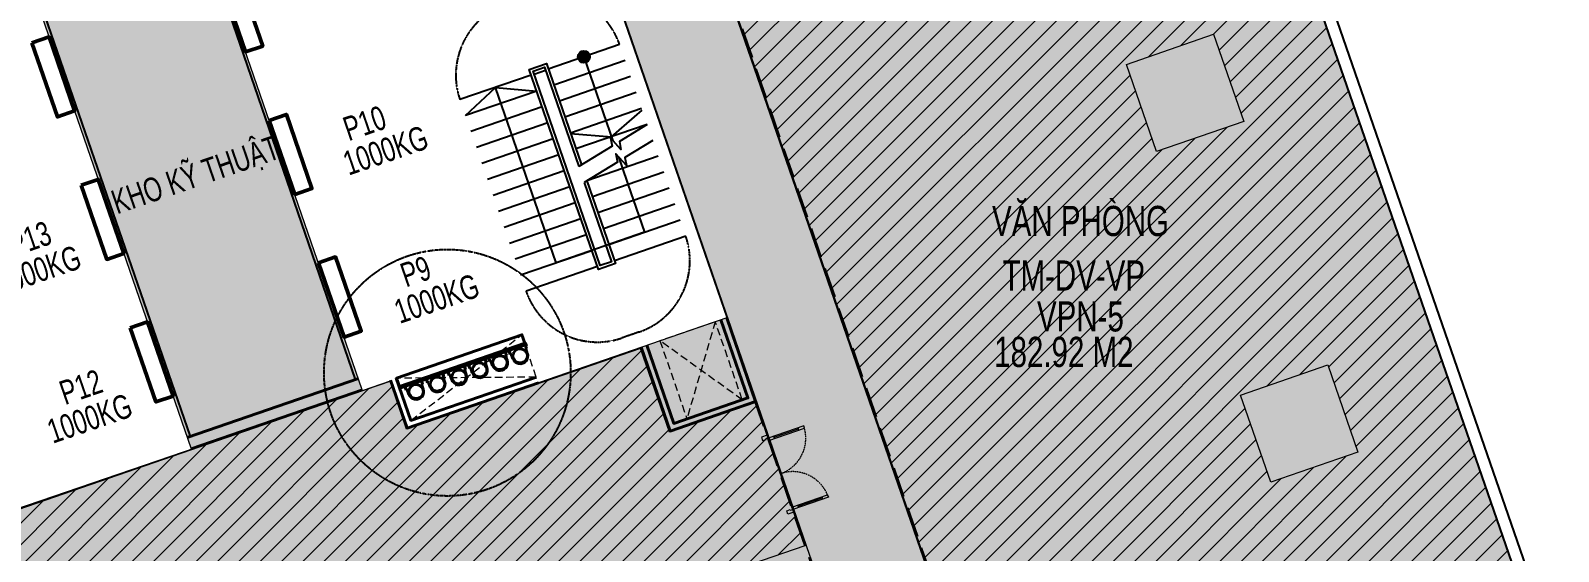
# Model space of a CAD drawing. Header units: millimetres. Extents: x -11451263 to 11578383104, y -507 to 1450429.
# Drawn here: x 12055690 to 12081020, y 1050006 to 1058640 of the extents above; entities that cross this region are included whole.
import ezdxf
from ezdxf.enums import TextEntityAlignment as Align

# ---------------------------------------------------------------- set-up
doc = ezdxf.new("R2010")
doc.units = ezdxf.units.MM
doc.header["$MEASUREMENT"] = 0
for name, pattern in [('CENTER2', [1.125, 0.75, -0.125, 0.125, -0.125]), ('DASH', [0.35, 0.25, -0.1]), ('DASH2-1', [3, 2, -1]), ('HIDDEN', [0.375, 0.25, -0.125]), ('Xref_ST_MBDV Cot vach 30.7.2022$0$HIDDEN', [0.375, 0.25, -0.125]), ('Xref_ST_MBDV Cot vach 30.7.2022$0$HIDDEN2', [0.1875, 0.125, -0.0625])]:
    doc.linetypes.add(name, pattern=pattern)
doc.layers.get('0').update_dxf_attribs({"linetype": 'CONTINUOUS', "lineweight": 13})
doc.layers.get('Defpoints').update_dxf_attribs({"color": 5, "linetype": 'CONTINUOUS', "lineweight": 13})
for name, color, linetype in [('1-Chu thich', 8, 'CONTINUOUS'), ('A-GLAZ', 135, 'CONTINUOUS'), ('KT-KT', 1, 'CONTINUOUS'), ('KT-Text', 7, 'CONTINUOUS'), ('NDT Cap nuoc', 4, 'CONTINUOUS'), ('NDT Thoat nuoc rua', 3, 'CENTER2'), ('Xref_ST_MBDV Cot vach 30.7.2022$0$A-FLOR-STRS-ARROW', 8, 'CONTINUOUS'), ('Xref_ST_MBDV Cot vach 30.7.2022$0$KT-Net cot vach', 6, 'CONTINUOUS'), ('Xref_ST_MBDV Cot vach 30.7.2022$0$KT-Net manh', 139, 'CONTINUOUS'), ('Xref_ST_MBDV Cot vach 30.7.2022$0$KT-Thay', 7, 'CONTINUOUS')]:
    doc.layers.add(name, color=color, linetype=linetype)
for name, color, linetype, lineweight in [('CUA', 37, 'CONTINUOUS', 13), ('DO DIEN TICH THONG THUY', 141, 'CONTINUOUS', 13), ('KT-Chu viet', 255, 'CONTINUOUS', 20), ('KT-Chu viet 2', 6, 'CONTINUOUS', 20), ('KT-Kich thuoc', 159, 'CONTINUOUS', 18), ('KT-lomo nuoc', 3, 'HIDDEN', 5), ('KT-Net cat', 1, 'CONTINUOUS', 40), ('KT-Net cot', 2, 'CONTINUOUS', 50), ('KT-Net cua', 87, 'CONTINUOUS', 9), ('KT-Net to mau', 159, 'CONTINUOUS', 18), ('NET-THAY', 7, 'CONTINUOUS', 30), ('SPE-MEP-HVAC', 140, 'CONTINUOUS', 0)]:
    doc.layers.add(name, color=color, linetype=linetype, lineweight=lineweight)
doc.styles.add('Xref_ST_MBDV Cot vach 30.7.2022$0$Arial', font='arial.ttf', dxfattribs={"width": 0.7})

# ---------------------------------------------------------------- blocks, each defined once
blk = doc.blocks.new('*U273')
for p, q in [((-1260, 525), (-1300, 525)), ((-1280, 100), (-1280, 525)), ((-90, 525), (-50, 525)), ((-70, 100), (-70, 525)), ((-1260, 100), (-1300, 100)), ((-90, 100), (-50, 100))]:
    blk.add_line(p, q)
for points in [[(-1300, 0), (-1260, 0), (-1260, 625), (-1300, 625)], [(-50, 0), (-90, 0), (-90, 625), (-50, 625)], [(-1350, -100), (-1290, -100), (-1290, -40), (-1300, -40), (-1300, 0), (-1350, 0)], [(0, -100), (-60, -100), (-60, -40), (-50, -40), (-50, 0), (0, 0)]]:
    blk.add_lwpolyline(points, close=True)
at = {"linetype": 'Xref_ST_MBDV Cot vach 30.7.2022$0$HIDDEN2', "ltscale": 200}
for centre, start, end in [((-1300, 0), 0, 90), ((-50, 0), 90, 180)]:
    blk.add_arc(centre, 625, start, end, dxfattribs=at)
blk = doc.blocks.new('nt3-4-5')
at = {"layer": 'KT-Net cat', "linetype": 'DASH', "ltscale": 2000}
for p, q in [((806049, 49333), (813065, 29010)), ((807853, 38591), (813436, 22420))]:
    blk.add_line(p, q, dxfattribs=at)
at = {"layer": 'KT-Net cat'}
for p, q in [((798911, 36607), (801748, 37583)), ((798976, 36418), (801813, 37394))]:
    blk.add_line(p, q, dxfattribs=at)
for points in [[(807853, 38591), (808333, 37201), (806915, 36712), (806435, 38101)], [(807758, 38558), (808206, 37263), (806977, 36839), (806530, 38134)], [(802281, 37556), (802555, 36762), (804734, 37514)], [(802375, 37588), (802617, 36889), (804701, 37608)]]:
    blk.add_lwpolyline(points, dxfattribs=at)
at = {"layer": 'Xref_ST_MBDV Cot vach 30.7.2022$0$KT-Net manh'}
blk.add_lwpolyline([(796445, 43901), (798958, 36623), (801699, 37569), (799194, 44848)], close=True, dxfattribs=at)
at = {"layer": 'CUA', "rotation": 289.0471381025252}
blk.add_blockref('*U273', (808964, 35367), dxfattribs=at)
at = {"layer": 'KT-Text', "style": 'Xref_ST_MBDV Cot vach 30.7.2022$0$Arial', "width": 0.7}
for s, p in [('P10', (801915, 41628)), ('KHO KỸ THUẬT', (799111, 40773)), ('P13', (796364, 39712)), ('P9', (802762, 39170)), ('P12', (797212, 37254))]:
    blk.add_text(s, height=400, rotation=19, dxfattribs=at).set_placement(p, align=Align.CENTER)
for p in [(801585, 40945), (795831, 38959), (802433, 38487), (796680, 36501)]:
    blk.add_text('1000KG', height=400, rotation=19, dxfattribs=at).set_placement(p)
blk = doc.blocks.new('ong thoat xi')
at = {"layer": '1-Chu thich', "color": 30}
for p, q in [((-75, 62), (-75, 65)), ((-66, 67), (-74, 67)), ((-66, 60), (-74, 60)), ((-66, 67), (-66, 60)), ((-65, 69), (-62, 69)), ((-65, 66), (-62, 66)), ((-65, 61), (-62, 61)), ((-65, 58), (-62, 58)), ((-61, 70), (-61, 70)), ((-61, 70), (-61, 57)), ((-61, 70), (-61, 70)), ((-61, 70), (-61, 57)), ((-61, 57), (-61, 57)), ((-55, 70), (-54, 70)), ((-55, 70), (-55, 57)), ((-55, 70), (-54, 70)), ((-55, 57), (-54, 57)), ((-54, 70), (-54, 57)), ((-50, 69), (-54, 69)), ((-50, 66), (-54, 66)), ((-50, 61), (-54, 61)), ((-50, 58), (-54, 58)), ((-33, 67), (-50, 67)), ((-50, 67), (-50, 60)), ((-29, 60), (-50, 60)), ((2, 60), (-41, 60)), ((-41, 58), (-41, 60)), ((-41, 58), (-41, 60)), ((-41, 58), (-41, 60)), ((2, 58), (-41, 58)), ((-33, 60), (-33, 67)), ((-75, -62), (-75, -66)), ((-66, -60), (-74, -60)), ((-66, -67), (-74, -67)), ((-66, -68), (-66, -60)), ((-65, -58), (-62, -58)), ((-65, -61), (-62, -61)), ((-65, -66), (-62, -66)), ((-65, -69), (-62, -69)), ((-61, -70), (-61, -57)), ((-61, -57), (-61, -57)), ((-61, -70), (-61, -57)), ((-61, -70), (-61, -70)), ((-61, -70), (-61, -70)), ((-55, -70), (-55, -57)), ((-55, -57), (-54, -57)), ((-55, -70), (-54, -70)), ((-55, -70), (-54, -70)), ((-54, -70), (-54, -57)), ((-50, -58), (-54, -58)), ((-50, -61), (-54, -61)), ((-50, -66), (-54, -66)), ((-50, -69), (-54, -69)), ((-50, -68), (-50, -60)), ((-31, -60), (-50, -60)), ((-34, -67), (-50, -67)), ((2, -58), (-41, -58)), ((-41, -58), (-41, -60)), ((-41, -58), (-41, -60)), ((2, -60), (-41, -60)), ((-34, -60), (-34, -67))]:
    blk.add_line(p, q, dxfattribs=at)
for centre, major_axis, start_param, end_param in [((-74, 65), (1.13, 1.13), 0.811456, 2.360542), ((-74, 62), (1.1, 1.1), 2.356194, 3.926991), ((-63, 67), (1.7, -1.7), 3.370391, 4.48359), ((-56, 63), (7.09, -7.09), 3.657341, 4.196641), ((-63, 60), (1.7, -1.7), 3.370391, 4.48359), ((-64, 67), (1.7, -1.7), 0.228799, 1.341997), ((-64, 67), (1.7, -1.7), 0.228799, 1.341997), ((-72, 63), (7.09, -7.09), 0.515748, 1.055048), ((-72, 63), (7.09, -7.09), 0.515748, 1.055048), ((-64, 60), (1.7, -1.7), 0.228799, 1.341997), ((-64, 60), (1.7, -1.7), 0.228799, 1.341997), ((0, 0), (38.9, -38.9), 0.785398, 7.068583), ((-52, 67), (1.7, 1.7), 1.799595, 2.912794), ((-52, 67), (1.7, -1.7), 3.370391, 4.48359), ((-44, 63), (7.09, 7.09), 2.086544, 2.625845), ((-44, 63), (7.09, 7.09), 2.086544, 2.625845), ((-52, 60), (1.7, 1.7), 1.799595, 2.912794), ((-52, 60), (1.7, 1.7), 1.799595, 2.912794), ((-52, 67), (1.7, -1.7), 0.228799, 1.341997), ((-60, 63), (7.09, 7.09), -1.055048, -0.515748), ((-52, 60), (1.7, 1.7), -1.341997, -0.228799), ((0, 0), (34.1, -34.1), 0.785398, 7.068583), ((0, 0), (42.5, -42.5), 5.497787, 8.63938), ((0, 0), (41, -41), 5.497787, 8.63938), ((-74, -62), (1.1, 1.1), 0.785398, 2.356194), ((-74, -66), (1.13, 1.13), 2.351847, 3.900932), ((-63, -60), (1.7, -1.7), 3.370391, 4.48359), ((-56, -64), (7.09, 7.09), 2.086544, 2.625845), ((-63, -68), (1.7, 1.7), 1.799595, 2.912794), ((-64, -60), (1.7, -1.7), 0.228799, 1.341997), ((-64, -60), (1.7, -1.7), 0.228799, 1.341997), ((-72, -64), (7.09, -7.09), 0.515748, 1.055048), ((-72, -64), (7.09, -7.09), 0.515748, 1.055048), ((-64, -68), (1.7, -1.7), 0.228799, 1.341997), ((-64, -68), (1.7, -1.7), 0.228799, 1.341997), ((-52, -60), (1.7, -1.7), 3.370391, 4.48359), ((-52, -60), (1.7, -1.7), 3.370391, 4.48359), ((-44, -64), (7.09, 7.09), 2.086544, 2.625845), ((-44, -64), (7.09, 7.09), 2.086544, 2.625845), ((-52, -68), (1.7, 1.7), 1.799595, 2.912794), ((-52, -68), (1.7, 1.7), 1.799595, 2.912794), ((-52, -60), (1.7, -1.7), 0.228799, 1.341997), ((-60, -64), (7.09, -7.09), 0.515748, 1.055048), ((-52, -68), (1.7, -1.7), 0.228799, 1.341997)]:
    blk.add_ellipse(centre, major_axis=major_axis, ratio=1, start_param=start_param, end_param=end_param, dxfattribs=at)
blk = doc.blocks.new('N2200X500')
at = {"layer": 'KT-Net cat', "color": 3}
blk.add_lwpolyline([(9586872, 1032959), (9586872, 1035159), (9587021, 1035159), (9587021, 1032959)], close=True, dxfattribs=at)
at = {"layer": 'NET-THAY', "linetype": 'ByBlock', "ltscale": 7}
blk.add_lwpolyline([(9586841, 1035164), (9586841, 1032942), (9586871, 1032943), (9586871, 1035165)], close=True, dxfattribs=at)
at = {"layer": 'NDT Cap nuoc', "xscale": 2.272727272727275, "yscale": 2.272727272727275, "zscale": 2.272727272727275, "rotation": 180.279270571122}
for p in [(9586706, 1034925), (9586706, 1034550), (9586701, 1034173), (9586701, 1033812), (9586703, 1033456), (9586701, 1033102)]:
    blk.add_blockref('ong thoat xi', p, dxfattribs=at)
blk = doc.blocks.new('CNTPO')
at = {"layer": 'KT-KT', "rotation": 109.0461290211489}
blk.add_blockref('N2200X500', (15538774, -7671509, 0), dxfattribs=at)
blk = doc.blocks.new('*U428')
at = {"linetype": 'HIDDEN', "ltscale": 500}
for p, q in [((1370, 970), (0, 0)), ((0, 970), (1370, 0))]:
    blk.add_line(p, q, dxfattribs=at)
blk.add_lwpolyline([(0, 970), (1370, 970), (1370, 0), (0, 0)], close=True, dxfattribs=at)
blk = doc.blocks.new('thangkn')
at = {"layer": 'Xref_ST_MBDV Cot vach 30.7.2022$0$KT-Net manh'}
h = blk.add_hatch(color=256, dxfattribs=at)
edge = h.paths.add_edge_path(flags=0)
edge.add_arc((392718.8, -355798), 100, 199.04714, 559.04714)
h = blk.add_hatch(color=256, dxfattribs=at)
edge = h.paths.add_edge_path(flags=0)
edge.add_arc((392718.8, -355798), 100, 199.04714, 559.04714)
blk.add_hatch(color=256, dxfattribs=at).paths.add_polyline_path([(392717, -355698), (392658.6, -355718.2), (392623.2, -355768.8), (392624.3, -355830.6), (392661.5, -355880), (392720.6, -355898), (392779.1, -355877.8), (392814.5, -355827.2), (392813.3, -355765.4), (392776.1, -355716)], flags=0)
blk.add_hatch(color=256, dxfattribs=at).paths.add_polyline_path([(392717, -355698), (392658.6, -355718.2), (392623.2, -355768.8), (392624.3, -355830.6), (392661.5, -355880), (392720.6, -355898), (392779.1, -355877.8), (392814.5, -355827.2), (392813.3, -355765.4), (392776.1, -355716)], flags=0)
at = {"layer": 'Xref_ST_MBDV Cot vach 30.7.2022$0$A-FLOR-STRS-ARROW'}
for points in [[(393766.5, -356917.4), (393307.3, -357200.7), (393330.4, -357334.3), (393157.4, -357141.7), (393184.4, -357276.5), (392632.7, -357616.9)], [(393858.2, -357182.9), (393398.9, -357466.2), (393422, -357599.9), (393249.1, -357407.2), (393276.1, -357542), (392724.4, -357882.4)]]:
    blk.add_lwpolyline(points, dxfattribs=at)
at = {"layer": 'Xref_ST_MBDV Cot vach 30.7.2022$0$KT-Net manh'}
blk.add_line((392814.5, -355827.2), (392813.3, -355765.4), dxfattribs=at)
blk.add_line((392814.5, -355827.2), (392813.3, -355765.4), dxfattribs=at)
at = {"layer": 'Xref_ST_MBDV Cot vach 30.7.2022$0$KT-Net manh', "linetype": 'Xref_ST_MBDV Cot vach 30.7.2022$0$HIDDEN'}
for points in [[(393309.6, -355594, 0.4141313), (391720.4, -354820.3), (391436.3, -354918.4, 0.4141313), (390662.9, -356507.8, 1.0000292)], [(394406.1, -358770.1, -0.4141313), (393632.8, -360359.5), (393348.7, -360457.6, -0.4141313), (391759.4, -359683.8, -1.0000292)]]:
    blk.add_lwpolyline(points, format="xyb", dxfattribs=at)
at = {"layer": 'Xref_ST_MBDV Cot vach 30.7.2022$0$KT-Net manh'}
for points in [[(392718.8, -355798), (393198.5, -357187.5)], [(390754.3, -356772.5), (391253.7, -356303.8), (391935.8, -356364.5)], [(393290.2, -357453), (393502, -358066.6), (393534.7, -358161.1), (393722.3, -358704.6), (392257.2, -359210.4), (391253.7, -356303.8)], [(392496.5, -357069.3), (393175.7, -357121.4), (393684.9, -356681.1)]]:
    blk.add_lwpolyline(points, dxfattribs=at)
blk.add_circle((392718.8, -355798), 100, dxfattribs=at)
blk.add_circle((392718.8, -355798), 100, dxfattribs=at)
at = {"layer": 'Xref_ST_MBDV Cot vach 30.7.2022$0$KT-Thay', "extrusion": (-1.21212e-08, -4.22423e-09, 1)}
for p, q in [((393309.6, -355594), (392128, -356002)), ((393401, -355858.7), (392219.4, -356266.6)), ((391844.5, -356099.9), (390662.9, -356507.8)), ((393492.4, -356123.4), (392310.8, -356531.3)), ((391935.8, -356364.5), (390754.3, -356772.5)), ((393583.7, -356388), (392402.2, -356796)), ((392027.2, -356629.2), (390845.7, -357037.1)), ((392118.6, -356893.9), (390937, -357301.8)), ((393675.1, -356652.7), (392493.5, -357060.6)), ((393766.5, -356917.4), (392584.9, -357325.3)), ((392210, -357158.6), (391028.4, -357566.5)), ((392301.3, -357423.2), (391119.8, -357831.2)), ((393949.2, -357446.7), (392767.7, -357854.7)), ((392392.7, -357687.9), (391211.2, -358095.8)), ((394040.6, -357711.4), (392859, -358119.3)), ((392484.1, -357952.6), (391302.5, -358360.5)), ((394132, -357976.1), (392950.4, -358384)), ((392575.5, -358217.2), (391393.9, -358625.2)), ((394223.4, -358240.7), (393041.8, -358648.7)), ((392666.9, -358481.9), (391485.3, -358889.8)), ((394314.7, -358505.4), (393133.2, -358913.3)), ((392758.2, -358746.6), (391576.7, -359154.5)), ((394406.1, -358770.1), (393224.6, -359178)), ((392849.6, -359011.2), (391668, -359419.2)), ((392941, -359275.9), (391759.4, -359683.8))]:
    blk.add_line(p, q, dxfattribs=at)
at = {"layer": 'Xref_ST_MBDV Cot vach 30.7.2022$0$KT-Thay'}
blk.add_line((391891.7, -356083.6), (392080.8, -356018.3), dxfattribs=at)
for points in [[(392768, -357855.5), (393240.9, -359225.3), (392957.3, -359323.2), (391811.8, -356005.3), (392095.4, -355907.4), (392676.3, -357590)], [(392724.4, -357882.4), (393177.3, -359194.3), (392988.2, -359259.6), (391875.4, -356036.3), (392064.5, -355971), (392632.7, -357616.9)]]:
    blk.add_lwpolyline(points, dxfattribs=at)
blk = doc.blocks.new('WWW')
at = {"layer": 'Defpoints', "linetype": 'DASH2-1', "lineweight": 13, "ltscale": 1000, "flags": 128}
blk.add_lwpolyline([(11429817, 1022160), (11450185, 1019986), (11488616, 1021167), (11491469, 1024811), (11462656, 1159054), (11457975, 1176931), (11455626, 1177745), (11446686, 1170981), (11423167, 1153070), (11399484, 1135983, 0.684877), (11429817, 1022160)], format="xyb", dxfattribs=at)
blk = doc.blocks.new('l3 hatch see')
at = {"true_color": 0xf28888}
h = blk.add_hatch(color=11, dxfattribs=at)
h.dxf.hatch_style = 1
edge = h.paths.add_edge_path()
edge.add_line((12112944, 1045159), (12112944, 1042999))
edge.add_line((12112944, 1042999), (12108483, 1042999))
edge.add_line((12108483, 1042999), (12108483, 1035889))
edge.add_line((12108483, 1035889), (12110833, 1035889))
edge.add_line((12110833, 1035889), (12110833, 1032759))
edge.add_line((12110833, 1032759), (12105083, 1032759))
edge.add_line((12105083, 1032759), (12105083, 1043199))
edge.add_line((12105083, 1043199), (12096783, 1043199))
edge.add_line((12096783, 1043199), (12087983, 1043199))
edge.add_line((12087983, 1043199), (12087983, 1032759))
edge.add_line((12087983, 1032759), (12076427, 1032759))
edge.add_line((12076427, 1032759), (12072312, 1044677))
edge.add_line((12072312, 1044677), (12081016, 1047682))
edge.add_line((12081016, 1047682), (12080888, 1047958))
edge.add_line((12080888, 1047958), (12079156, 1052964))
edge.add_line((12079156, 1052964), (12075566, 1063341))
edge.add_arc((12072767, 1062344), 2972, 19.6106, 69.1882)
edge.add_line((12073823, 1065122), (12057797, 1069303))
edge.add_arc((12054793, 1045271), 24219, 82.8737, 107.5043)
edge.add_line((12047508, 1068369), (12032321, 1063135))
edge.add_line((12032321, 1063135), (12016953, 1057836))
edge.add_arc((12017834, 1054685), 3272, 105.6151, 192.218)
edge.add_line((12014635, 1053992), (12022592, 1040614))
edge.add_arc((12025282, 1042214), 3130, 210.7403, 249.8653)
edge.add_line((12024204, 1039275), (12025372, 1038821))
edge.add_arc((12026928, 1043760), 5178, 252.5195, 282.649)
edge.add_line((12028062, 1038707), (12042371, 1043644))
edge.add_line((12042371, 1043644), (12042075, 1044499))
edge.add_line((12042075, 1044499), (12039442, 1043590))
edge.add_line((12039442, 1043590), (12036309, 1052665))
edge.add_line((12036309, 1052665), (12043021, 1054982))
edge.add_line((12043021, 1054982), (12047490, 1056517))
edge.add_line((12047490, 1056517), (12049554, 1050535))
edge.add_line((12049554, 1050535), (12052392, 1051515))
edge.add_line((12052392, 1051515), (12050328, 1057488))
edge.add_line((12050328, 1057488), (12064313, 1062330))
edge.add_line((12064313, 1062330), (12067231, 1053880))
edge.add_line((12067231, 1053880), (12061933, 1052051))
edge.add_line((12061933, 1052051), (12061663, 1052830))
edge.add_line((12061663, 1052830), (12055424, 1050695))
edge.add_line((12055424, 1050695), (12050816, 1049104))
edge.add_line((12050816, 1049104), (12050240, 1050772))
edge.add_line((12050240, 1050772), (12049554, 1050535))
edge.add_line((12049554, 1050535), (12047490, 1056517))
edge.add_line((12047490, 1056517), (12043021, 1054982))
edge.add_line((12043021, 1054982), (12044065, 1051957))
edge.add_line((12044065, 1051957), (12043025, 1051598))
edge.add_line((12043025, 1051598), (12045302, 1045615))
edge.add_line((12045302, 1045615), (12045114, 1045549))
edge.add_line((12045114, 1045549), (12045409, 1044692))
edge.add_line((12045409, 1044692), (12045714, 1044797))
edge.add_arc((12050541, 1034081), 11754, 62.303, 114.2482, ccw=False)
edge.add_arc((12050535, 1034067), 11768, 21.7856, 62.3063, ccw=False)
edge.add_line((12061463, 1038435), (12064305, 1030222))
edge.add_line((12064305, 1030222), (12067458, 1031311))
edge.add_line((12067458, 1031311), (12066969, 1032729))
edge.add_line((12066969, 1032729), (12071412, 1034263))
edge.add_line((12071412, 1034263), (12072358, 1031522))
edge.add_line((12072358, 1031522), (12067915, 1029988))
edge.add_line((12067915, 1029988), (12067458, 1031311))
edge.add_line((12067458, 1031311), (12064305, 1030222))
edge.add_line((12064305, 1030222), (12065977, 1025391))
edge.add_arc((12070658, 1026868), 4909, 197.5129, 269.9282)
edge.add_line((12070652, 1021959), (12115433, 1021959))
edge.add_line((12115433, 1021959), (12115932, 1021964))
edge.add_arc((12115700, 1026901), 4942, 272.6913, 368.0842)
edge.add_line((12120593, 1027596), (12117234, 1043175))
edge.add_arc((12114149, 1041814), 3373, 23.8149, 82.759)
edge.add_line((12114574, 1045159), (12113473, 1045159))
edge.add_line((12113473, 1045159), (12112944, 1045159))
at = {"true_color": 0x6e6e6e}
h = blk.add_hatch(color=8, dxfattribs=at)
h.dxf.hatch_style = 1
h.paths.add_polyline_path([(12055711, 1059363), (12058354, 1051707), (12061190, 1052686), (12058547, 1060340)])
at = {"elevation": 0}
blk.add_lwpolyline([(12087983, 1032759), (12076427, 1032759), (12072312, 1044677), (12081016, 1047682), (12080888, 1047958), (12079156, 1052964), (12075566, 1063341, 0.219761), (12073823, 1065122), (12057797, 1069303, 0.107887), (12047508, 1068369), (12032321, 1063135)], format="xyb", dxfattribs=at)
blk.add_lwpolyline([(12064313, 1062330), (12067231, 1053880), (12061933, 1052051), (12061663, 1052830), (12055424, 1050695)], dxfattribs=at)
blk.add_lwpolyline([(12055711, 1059363), (12058354, 1051707), (12061190, 1052686), (12058547, 1060340)], close=True, dxfattribs=at)
blk = doc.blocks.new('A$C59794006')
at = {"layer": 'NDT Thoat nuoc rua'}
blk.add_circle((-54233, 27659), 2044, dxfattribs=at)
blk = doc.blocks.new('*U496')
at = {"layer": 'KT-lomo nuoc', "ltscale": 500}
for p, q in [((-105, -733), (-2178, 312)), ((-2283, -421), (0, 0))]:
    blk.add_line(p, q, dxfattribs=at)
blk.add_lwpolyline([(-105, -733), (-2283, -421), (-2178, 312), (0, 0)], close=True, dxfattribs=at)

msp = doc.modelspace()

# ---------------------------------------------------------------- hatches: boundary and pattern name
at = {"layer": 'DO DIEN TICH THONG THUY'}
h = msp.add_hatch(dxfattribs=at)
h.set_pattern_fill('ANSI31', color=256, scale=2000)
edge = h.paths.add_edge_path()
edge.add_line((12066338, 1067082.9), (12073616.5, 1065191.6))
edge.add_arc((12072763.1, 1062332.2), 2984, 31.7953, 73.38087, ccw=False)
edge.add_arc((12072763.1, 1062332.2), 2984, 22.34066, 31.7953, ccw=False)
edge.add_line((12075523.1, 1063466.5), (12080888.3, 1047958.5))
edge.add_arc((12085108.6, 1049735.2), 4579.1, 202.82978, 206.45276)
edge.add_line((12081009, 1047695.4), (12072307.3, 1044691.1))
edge.add_line((12072307.3, 1044691.1), (12065435.6, 1064594.8))
edge.add_line((12065435.6, 1064594.8), (12065605.6, 1064539.6))
edge.add_line((12065605.6, 1064539.6), (12065801.4, 1065214.3))
edge.add_line((12065801.4, 1065214.3), (12066435.6, 1065039.1))
edge.add_line((12066435.6, 1065039.1), (12066843.2, 1066513.8))
edge.add_line((12066843.2, 1066513.8), (12066227.1, 1066684))
edge.add_line((12066227.1, 1066684), (12066338, 1067082.9))
h.paths.add_polyline_path([(12075750.6, 1052597.7), (12077196.8, 1053097), (12077696.1, 1051650.8), (12076249.9, 1051151.5)], flags=16)
h.paths.add_polyline_path([(12073857.8, 1058080.2), (12075304, 1058579.5), (12075803.3, 1057133.2), (12074357.1, 1056633.9)], flags=16)
h.paths.add_polyline_path([(12071965, 1063562.6), (12073411.2, 1064061.9), (12073910.5, 1062615.7), (12072464.3, 1062116.4)], flags=16)
h = msp.add_hatch(dxfattribs=at)
h.set_pattern_fill('ANSI31', color=256, scale=2000)
edge = h.paths.add_edge_path()
edge.add_line((12068994.2, 1044129.6), (12070426.4, 1044623.6))
edge.add_line((12070426.4, 1044623.6), (12069512.6, 1047270.3))
edge.add_line((12069512.6, 1047270.3), (12068080.6, 1046775.9))
edge.add_line((12068080.6, 1046775.9), (12067101.5, 1049611.6))
edge.add_line((12067101.5, 1049611.6), (12068533.6, 1050106))
edge.add_line((12068533.6, 1050106), (12067715.3, 1052476.1))
edge.add_line((12067715.3, 1052476.1), (12066283.3, 1051981.7))
edge.add_line((12066283.3, 1051981.7), (12065803.5, 1053371.2))
edge.add_line((12065803.5, 1053371.2), (12061923.3, 1052031.6))
edge.add_line((12061923.3, 1052031.6), (12061649.2, 1052825.6))
edge.add_line((12061649.2, 1052825.6), (12049606.7, 1048667.9))
edge.add_line((12049606.7, 1048667.9), (12050097.4, 1047246.5))
edge.add_line((12050097.4, 1047246.5), (12045134.9, 1045533.1))
edge.add_line((12045134.9, 1045533.1), (12045423.3, 1044696.9))
edge.add_line((12045423.3, 1044696.9), (12045697.6, 1044791.6))
edge.add_arc((12050539.2, 1034072.5), 11761.8, 21.68377, 114.30777, ccw=False)
edge.add_line((12061468.7, 1038418.3), (12062403.2, 1035717.7))
edge.add_line((12062403.2, 1035717.7), (12072319.2, 1039141.1))
edge.add_line((12072319.2, 1039141.1), (12070925.7, 1043177.4))
edge.add_line((12070925.7, 1043177.4), (12069493.5, 1042683.4))
edge.add_line((12069493.5, 1042683.4), (12068994.2, 1044129.6))
h.paths.add_polyline_path([(12059445, 1046968.2), (12060891.2, 1047467.5), (12061390.5, 1046021.3), (12059944.3, 1045522)], flags=16)
h.paths.add_polyline_path([(12061337.8, 1041485.8), (12062784, 1041985.1), (12063283.3, 1040538.9), (12061837.1, 1040039.5)], flags=16)

# ---------------------------------------------------------------- linework, layer by layer
at = {"layer": 'A-GLAZ'}
msp.add_lwpolyline([(12046302.8, 1068166.7, -0.1205796), (12057835.2, 1069499.8), (12073670.2, 1065384.3, -0.2272386), (12075710.3, 1063537.2), (12081075.1, 1048030.1, 0.2908633), (12084939.4, 1045359.3), (12114586.4, 1045359.3, -0.2655276), (12117425.5, 1043237.2), (12120790, 1027630.9, -0.4513715), (12115789.1, 1021759.3), (12070651.7, 1021759.3, -0.326781), (12065786.9, 1025328.1), (12061281.1, 1038348.6, 0.427811), (12045771.6, 1044605.5), (12028116.5, 1038514.4, -0.1330764), (12025305.8, 1038631.8), (12024133.6, 1039088.2, -0.183721), (12022346.9, 1040640.8), (12017876.4, 1048143.1, -0.022157), (12014458.7, 1053898.7, -0.4024491), (12016893.2, 1058027.4), (12046302.8, 1068166.7)], format="xyb", dxfattribs=at)
msp.add_lwpolyline([(12046370.2, 1067978.3, -0.1204683), (12057797.4, 1069303), (12073616.5, 1065191.6, -0.2264613), (12075523.1, 1063466.5), (12080888.3, 1047958.5, 0.2914954), (12084935.6, 1045159.3), (12114573.9, 1045159.3, -0.2630175), (12117234.3, 1043175.4), (12120593, 1027595.7, -0.450846), (12115787.3, 1021959.3), (12070651.8, 1021959.3, -0.3269245), (12065976.8, 1025390.9), (12061468.7, 1038418.3, 0.4276918), (12045697.6, 1044791.6), (12028061.7, 1038707, -0.1322275), (12025372.2, 1038820.5), (12024204.3, 1039275.2, -0.1842468), (12022521.1, 1040739.2), (12018046, 1048249.1, -0.0220835), (12014647.5, 1053969.8, -0.4006807), (12016952.8, 1057836.4)], format="xyb", close=True, dxfattribs=at)
at = {"layer": 'DO DIEN TICH THONG THUY'}
for points in [[(12066338, 1067082.9), (12073616.5, 1065191.6, -0.1834692), (12075299.3, 1063904.5, -0.0412771), (12075523.1, 1063466.5), (12080888.3, 1047958.5, 0.0158096), (12081009, 1047695.4), (12081009, 1047695.4), (12072307.3, 1044691.1), (12065435.6, 1064594.8), (12065605.6, 1064539.6), (12065801.4, 1065214.3), (12066435.6, 1065039.1), (12066843.2, 1066513.8), (12066227.1, 1066684)], [(12068994.2, 1044129.6), (12070426.4, 1044623.6), (12069512.6, 1047270.3), (12068080.6, 1046775.9), (12067101.5, 1049611.6), (12068533.6, 1050106), (12067715.3, 1052476.1), (12066283.3, 1051981.7), (12065803.5, 1053371.2), (12061923.3, 1052031.6), (12061649.2, 1052825.6), (12049606.7, 1048667.9), (12050097.4, 1047246.5), (12045134.9, 1045533.1), (12045423.3, 1044696.9), (12045697.6, 1044791.6, -0.4276918), (12061468.7, 1038418.3), (12062403.2, 1035717.7), (12072319.2, 1039141.1), (12070925.7, 1043177.4), (12069493.5, 1042683.4)]]:
    msp.add_lwpolyline(points, format="xyb", close=True, dxfattribs=at)
msp.add_lwpolyline([(12018986.5, 1046700.1), (12064321.6, 1062351.9), (12072832.7, 1037699.8), (12071603.9, 1037275.6), (12072507.8, 1034657.2), (12073736.7, 1035081.5), (12075154.6, 1030974.3), (12119864, 1030977.5), (12119482.4, 1032747.5), (12117598.1, 1032744.3), (12117598.1, 1032244.3), (12116068.1, 1032244.3), (12116068.1, 1032744.3), (12076416.1, 1032744.3), (12065417, 1064602.7), (12020051, 1048940.1, -0.8592715), (12018621.3, 1048446.2), (12018055.3, 1048233.7), (12018973.7, 1046692.4)], format="xyb", dxfattribs=at)
for points in [[(12073857.8, 1058080.2), (12075304, 1058579.5), (12075803.3, 1057133.2), (12074357.1, 1056633.9)], [(12075750.6, 1052597.7), (12077196.8, 1053097), (12077696.1, 1051650.8), (12076249.9, 1051151.5)]]:
    msp.add_lwpolyline(points, close=True, dxfattribs=at)
at = {"layer": 'KT-Net cat'}
for points in [[(12067230.7, 1053879.8), (12067710.4, 1052490.3), (12066292.6, 1052000.8), (12065812.8, 1053390.3)], [(12067136.2, 1053847.2), (12067583.3, 1052552.2), (12066354.4, 1052127.9), (12065907.3, 1053422.9)]]:
    msp.add_lwpolyline(points, dxfattribs=at)
at = {"layer": 'KT-Net cot'}
for points in [[(12058831.8, 1059515.1), (12059115.4, 1059613), (12059539.6, 1058384.1), (12059256.1, 1058286.2)], [(12055712.5, 1058438.1), (12055996.1, 1058536), (12056420.3, 1057307.2), (12056136.7, 1057209.3)], [(12056528.4, 1056075), (12056811.9, 1056172.9), (12057236.2, 1054944.1), (12056952.6, 1054846.2)], [(12057344.2, 1053711.9), (12057627.8, 1053809.8), (12058052, 1052580.9), (12057768.5, 1052483)]]:
    msp.add_lwpolyline(points, close=True, dxfattribs=at)
at = {"layer": 'KT-Net cot', "elevation": 0}
for points in [[(12059647.7, 1057151.9), (12059931.3, 1057249.8), (12060355.5, 1056021), (12060071.9, 1055923.1)], [(12060463.5, 1054788.8), (12060747.1, 1054886.7), (12061171.4, 1053657.9), (12060887.8, 1053560)]]:
    msp.add_lwpolyline(points, close=True, dxfattribs=at)
at = {"layer": 'KT-Net cua', "elevation": 0}
msp.add_lwpolyline([(12046302.8, 1068166.7, -0.1205796), (12057835.2, 1069499.8), (12073670.2, 1065384.3, -0.2272386), (12075710.3, 1063537.2), (12081075.1, 1048030.1, 0.2908633), (12084939.4, 1045359.3), (12114586.4, 1045359.3, -0.2655276), (12117425.5, 1043237.2), (12120790, 1027630.9, -0.4513715), (12115789.1, 1021759.3), (12070651.7, 1021759.3, -0.326781), (12065786.9, 1025328.1), (12061281.1, 1038348.6, 0.427811), (12045771.6, 1044605.5), (12028116.5, 1038514.4, -0.1330764), (12025305.8, 1038631.8), (12024133.6, 1039088.2, -0.183721), (12022346.9, 1040640.8), (12017876.4, 1048143.1, -0.022157), (12014458.7, 1053898.7, -0.4024491), (12016893.2, 1058027.4), (12046302.8, 1068166.7)], format="xyb", dxfattribs=at)

# ---------------------------------------------------------------- block references
at = {"layer": 'KT-Kich thuoc'}
msp.add_blockref('WWW', (630000, 0, 0), dxfattribs=at)
at = {"layer": 'KT-KT'}
msp.add_blockref('CNTPO', (630000, 0), dxfattribs=at)
at = {"layer": 'KT-lomo nuoc', "linetype": 'HIDDEN', "xscale": -1, "rotation": 10.89765347559021}
msp.add_blockref('*U496', (12061753, 1052877.3), dxfattribs=at)
at = {"layer": 'KT-Net cat'}
msp.add_blockref('nt3-4-5', (11259377.7, 1015288.9), dxfattribs=at)
at = {"layer": 'KT-Net to mau'}
msp.add_blockref('l3 hatch see', (0, 0, 0), dxfattribs=at)
at = {"layer": 'NDT Thoat nuoc rua'}
msp.add_blockref('A$C59794006', (12116833.1, 1025309.3, 0), dxfattribs=at)
at = {"layer": 'SPE-MEP-HVAC', "linetype": 'HIDDEN', "ltscale": 1000, "xscale": -1, "rotation": 289.0471379598082}
msp.add_blockref('*U428', (12066571.8, 1052203, 0), dxfattribs=at)
at = {"layer": 'Xref_ST_MBDV Cot vach 30.7.2022$0$KT-Net cot vach'}
msp.add_blockref('thangkn', (11672146, 1414002.5), dxfattribs=at)

# ---------------------------------------------------------------- texts
at = {"layer": 'KT-Chu viet', "color": 124, "char_height": 500, "width": 5339.453, "attachment_point": 2, "style": 'Xref_ST_MBDV Cot vach 30.7.2022$0$Arial'}
for s, insert in [('TM-DV-VP', (12072985.2, 1054830)), ('{\\fArial|b0|i0|c163|p34;VPN}-5', (12073095.6, 1054152.1))]:
    msp.add_mtext(s, dxfattribs=dict(at, insert=insert))
at = {"layer": 'KT-Chu viet', "insert": (12072820.6, 1053563.5), "char_height": 500, "width": 5339.453, "attachment_point": 2, "style": 'Xref_ST_MBDV Cot vach 30.7.2022$0$Arial'}
msp.add_mtext('182.92 M2', dxfattribs=at)
at = {"layer": 'KT-Chu viet 2', "insert": (12073097, 1055733.7), "char_height": 500, "width": 7063.033, "attachment_point": 2, "style": 'Xref_ST_MBDV Cot vach 30.7.2022$0$Arial'}
msp.add_mtext('{\\fArial|b0|i0|c163|p34;VĂN PHÒNG}', dxfattribs=at)

doc.saveas('drawing.dxf')
